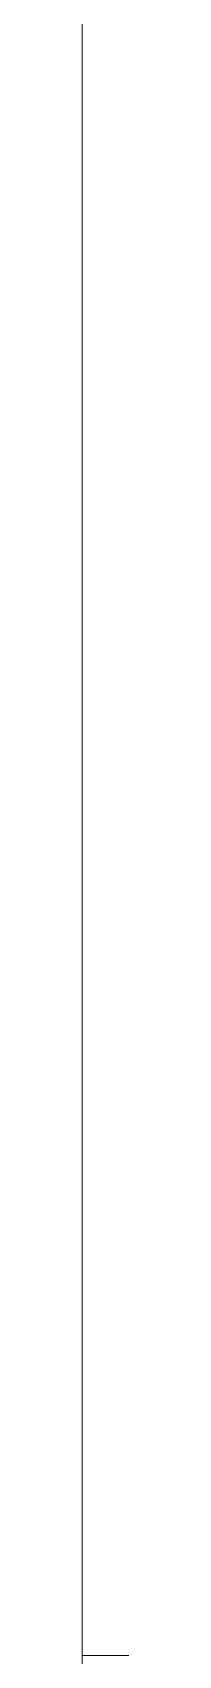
# Model space of a CAD drawing. Header units: inches. Extents: x -827 to 154, y -802 to 207.
# Drawn here: x -792.58 to -792.08, y -35.92 to -18.61 of the extents above; entities that cross this region are included whole.
import ezdxf

# ---------------------------------------------------------------- set-up
doc = ezdxf.new("R2010")
doc.units = ezdxf.units.IN
doc.header["$MEASUREMENT"] = 0
doc.layers.add('D0960_-_Workstation__Dental_Lab__Plaster_skp', color=8, linetype='Continuous', lineweight=9)
doc.layers.add('Q-SPCQ', color=7, linetype='Continuous', lineweight=9)

# ---------------------------------------------------------------- blocks, each defined once
blk = doc.blocks.new('D0960_-_Workstation__Dental_Lab__Plaster_skp_7-V1-Level 1')
at = {"layer": 'Q-SPCQ'}
for p, q in [((-72.5, -12), (66.448, -12)), ((66.448, -12), (-72.5, -12))]:
    blk.add_line(p, q, dxfattribs=at)
blk = doc.blocks.new('D0960_-_Workstation__Dental_Lab__Plaster_skp_2-V2-Level 1')
at = {"layer": 'Q-SPCQ'}
blk.add_line((46, -1.75), (46, -1.25), dxfattribs=at)
blk.add_blockref('D0960_-_Workstation__Dental_Lab__Plaster_skp_7-V1-Level 1', (72, 10.75))
blk = doc.blocks.new('D0960_-_Workstation__Dental_Lab__Plaster_skp_1-V3-Level 1')
blk.add_blockref('D0960_-_Workstation__Dental_Lab__Plaster_skp_2-V2-Level 1', (0.5, 1.75))
blk = doc.blocks.new('D0960_-_Workstation__Dental_Lab__Plaster_skp-V4-Level 1')
blk.add_blockref('D0960_-_Workstation__Dental_Lab__Plaster_skp_1-V3-Level 1', (0, 0))

msp = doc.modelspace()

# ---------------------------------------------------------------- block references
at = {"layer": 'D0960_-_Workstation__Dental_Lab__Plaster_skp', "color": 7, "rotation": 89.99999999999997}
msp.add_blockref('D0960_-_Workstation__Dental_Lab__Plaster_skp-V4-Level 1', (-792.082254, -82.424376), dxfattribs=at)

doc.saveas('drawing.dxf')
